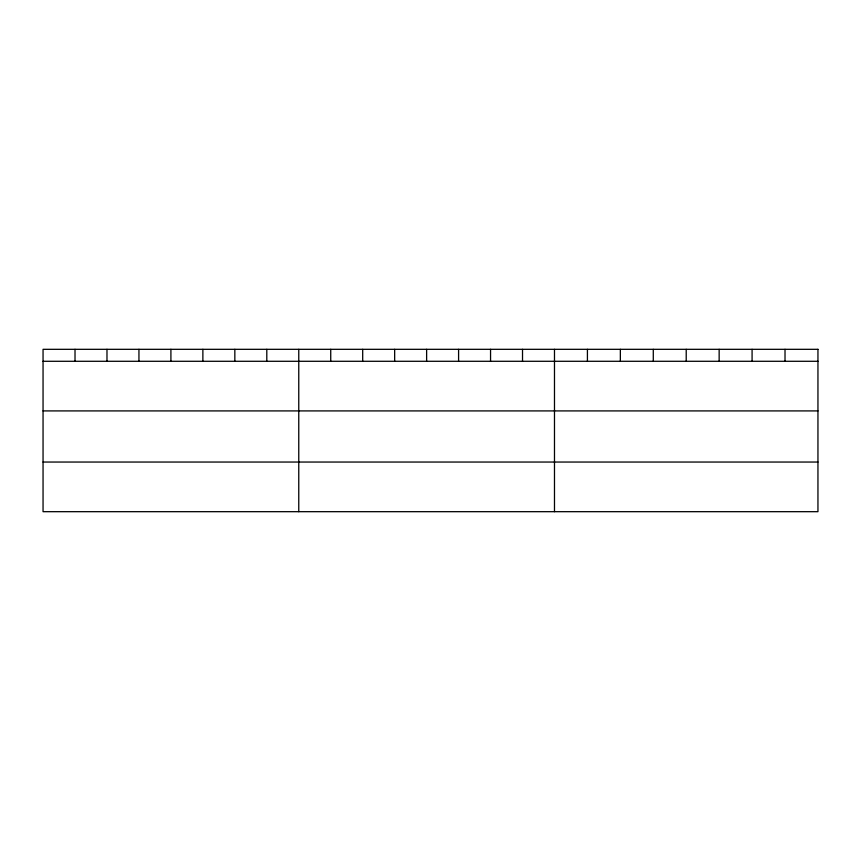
<?xml version="1.0" encoding="UTF-8"?>
<svg xmlns="http://www.w3.org/2000/svg" width="861" height="861" viewBox="0 0 861 861"><rect width="100%" height="100%" fill="white"/><g stroke="black" fill="none" stroke-linecap="round" stroke-linejoin="round"><path stroke-width="1.29" d="M43.05 361.286L817.95 361.286M43.05 410.912L817.95 410.912M43.05 462.045L817.95 462.045M785.017 349.318L785.017 361.286M752.083 349.318L752.083 361.286M719.15 349.318L719.15 361.286M686.217 349.318L686.217 361.286M653.284 349.318L653.284 361.286M620.35 349.318L620.35 361.286M587.417 349.318L587.417 361.286M554.484 349.318L554.484 511.682M522.519 349.318L522.519 361.286M490.555 349.318L490.555 361.286M458.59 349.318L458.59 361.286M426.625 349.318L426.625 361.286M394.661 349.318L394.661 361.286M362.696 349.318L362.696 361.286M330.732 349.318L330.732 361.286M298.767 349.318L298.767 511.682M266.802 349.318L266.802 361.286M234.838 349.318L234.838 361.286M202.873 349.318L202.873 361.286M170.909 349.318L170.909 361.286M138.944 349.318L138.944 361.286M106.979 349.318L106.979 361.286M75.015 349.318L75.015 361.286M817.95 349.318L43.05 349.318L43.05 511.682L817.95 511.682L817.95 349.318"/></g></svg>
